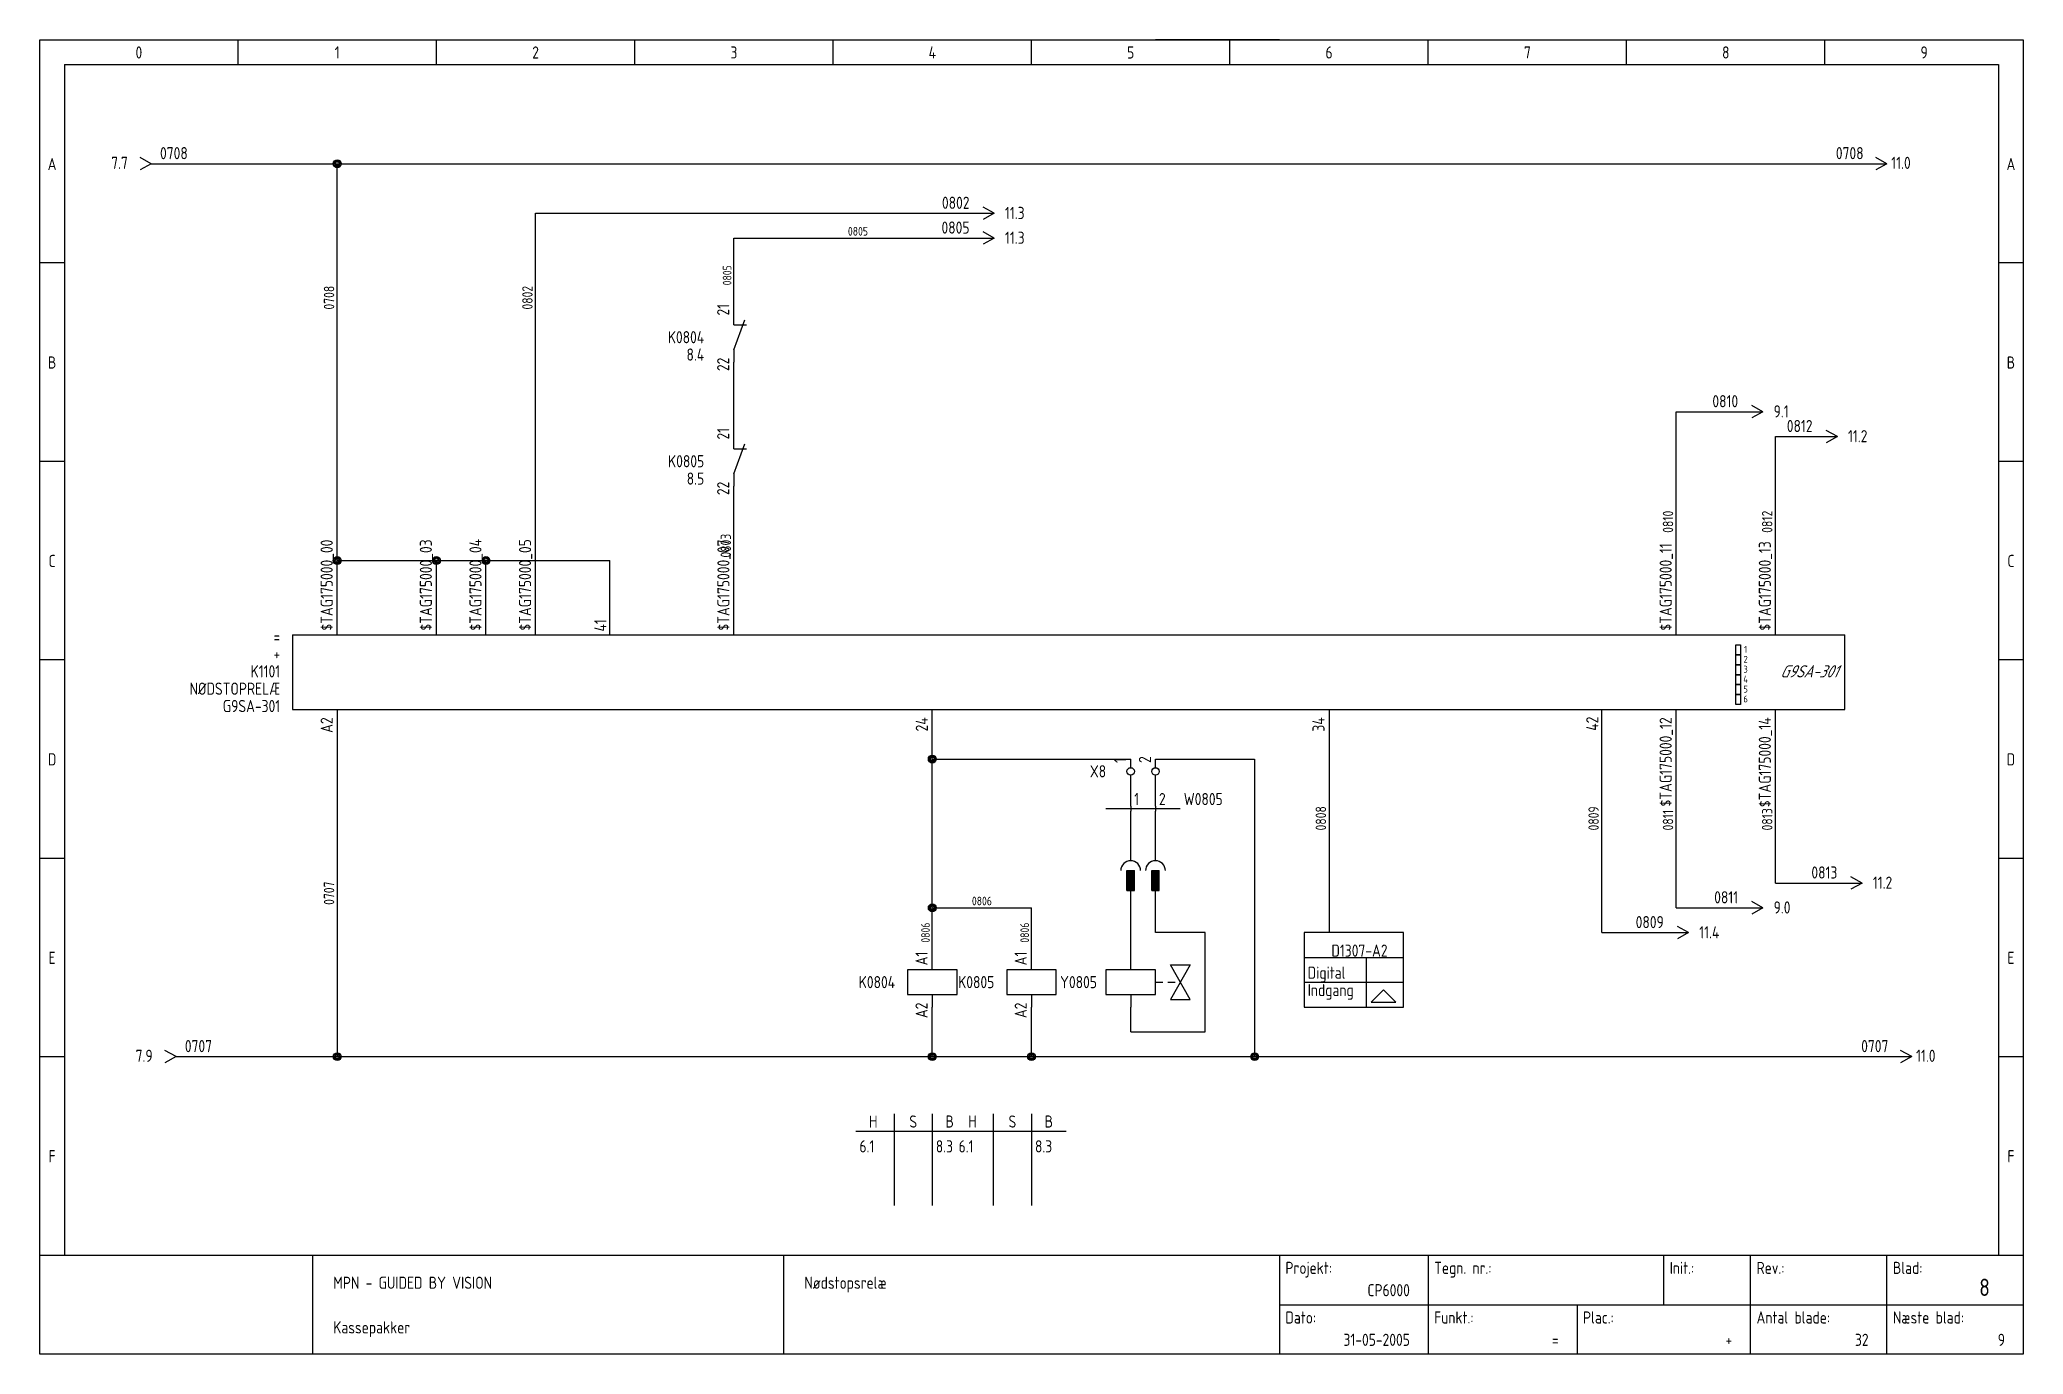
# Model space of a CAD drawing. Extents: x 10 to 410, y 10 to 275.
import ezdxf
from ezdxf.enums import TextEntityAlignment as Align

# ---------------------------------------------------------------- set-up
doc = ezdxf.new("R2010")
doc.units = 0
doc.linetypes.add('CADDY_SOLID', pattern=[0])
doc.layers.get('0').update_dxf_attribs({"linetype": 'CONTINUOUS'})
doc.styles.add('CADDY_VECTORFONT1P', font='isocp___.ttf', dxfattribs={"width": 0.9})

# ---------------------------------------------------------------- blocks, each defined once
blk = doc.blocks.new('BLK1')
at = {"linetype": 'CADDY_SOLID'}
for p, q in [((10, 10), (10, 275)), ((10, 275), (410, 275)), ((50, 270), (50, 275)), ((90, 270), (90, 275)), ((130, 270), (130, 275)), ((170, 270), (170, 275)), ((210, 270), (210, 275)), ((250, 270), (250, 275)), ((290, 270), (290, 275)), ((330, 270), (330, 275)), ((370, 270), (370, 275)), ((410, 275), (410, 10)), ((15, 270), (15, 30)), ((15, 270), (405, 270)), ((405, 270), (405, 30)), ((15, 230), (10, 230)), ((410, 230), (405, 230)), ((15, 190), (10, 190)), ((410, 190), (405, 190)), ((15, 150), (10, 150)), ((410, 150), (405, 150)), ((10, 110), (15, 110)), ((405, 110), (410, 110)), ((10, 70), (15, 70)), ((405, 70), (410, 70)), ((10, 30), (410, 30)), ((10, 30), (15, 30)), ((65, 30), (65, 10)), ((160, 30), (160, 10)), ((260, 30), (260, 10)), ((290, 30), (290, 10)), ((337.5, 20), (337.5, 30)), ((355, 20), (355, 30)), ((382.5, 20), (382.5, 30)), ((405, 30), (410, 30)), ((260, 20), (410, 20)), ((320, 20), (320, 10)), ((355, 10), (355, 20)), ((382.5, 10), (382.5, 20)), ((410, 10), (10, 10))]:
    blk.add_line(p, q, dxfattribs=at)
at = {"style": 'CADDY_VECTORFONT1P', "width": 0.9}
for s, p in [('0', (30, 271.2)), ('1', (70, 271.2)), ('2', (110, 271.2)), ('3', (150, 271.2)), ('4', (190, 271.2)), ('5', (230, 271.2)), ('6', (270, 271.2)), ('7', (310, 271.2)), ('8', (350, 271.2)), ('9', (390, 271.2)), ('A', (12.5, 248.7)), ('A', (407.5, 248.7)), ('B', (12.5, 208.7)), ('B', (407.5, 208.7)), ('C', (12.5, 168.7)), ('C', (407.5, 168.7)), ('D', (12.5, 128.7)), ('D', (407.5, 128.7)), ('E', (12.5, 88.7)), ('E', (407.5, 88.7)), ('F', (12.5, 48.7)), ('F', (407.5, 48.7))]:
    blk.add_text(s, height=2.45, dxfattribs=at).set_placement(p, align=Align.CENTER)
for s, p in [('Projekt:', (261.2, 26.2)), ('Tegn. nr.:', (291.2, 26.2)), ('Init.:', (338.7, 26.2)), ('Rev.:', (356.2, 26.2)), ('Blad:', (383.7, 26.2)), ('MPN - GUIDED BY VISION', (69.2, 23.2)), ('Nødstopsrelæ', (164.2, 23.2)), ('Kassepakker', (69.2, 14.2)), ('Dato:', (261.2, 16.2)), ('Funkt.:', (291.2, 16.2)), ('Plac.:', (321.2, 16.2)), ('Antal blade:', (356.2, 16.2)), ('Næste blad:', (383.7, 16.2))]:
    blk.add_text(s, height=2.45, dxfattribs=at).set_placement(p)
for s, height, p in [('CP6000', 2.45, (286.3, 21.7)), ('8', 3.5, (403.25, 21.75)), ('31-05-2005', 2.45, (286.3, 11.7)), ('=', 2.45, (316.3, 11.7)), ('+', 2.45, (351.3, 11.7)), ('32', 2.45, (378.8, 11.7)), ('9', 2.45, (406.3, 11.7))]:
    blk.add_text(s, height=height, dxfattribs=at).set_placement(p, align=Align.RIGHT)
blk = doc.blocks.new('BLK2')
at = {"linetype": 'CADDY_SOLID'}
for q in [(30.25, 251.25), (30.25, 248.75)]:
    blk.add_line((32.5, 250), q, dxfattribs=at)
at = {"style": 'CADDY_VECTORFONT1P', "width": 0.9, "flags": 1}
for tag, p in [('$TAG140020', (34.27, 257.9)), ('$TAG140050', (34.27, 254.4))]:
    blk.add_attdef(tag, p, '', height=2.45, dxfattribs=at)
at = {"style": 'CADDY_VECTORFONT1P', "width": 0.9}
blk.add_attdef('$TAG160010', (34.27, 250.9), '', height=2.45, dxfattribs=at)
blk.add_attdef('$TAG160500', text='', height=2.45, dxfattribs=at).set_placement((27.78, 248.95), align=Align.RIGHT)
blk = doc.blocks.new('BLK3')
at = {"linetype": 'CADDY_SOLID'}
for q in [(380.25, 251.25), (380.25, 248.75)]:
    blk.add_line((382.5, 250), q, dxfattribs=at)
at = {"style": 'CADDY_VECTORFONT1P', "width": 0.9, "flags": 1}
for tag, p in [('$TAG140020', (377.79, 257.9)), ('$TAG140050', (377.79, 254.4))]:
    blk.add_attdef(tag, text='', height=2.45, dxfattribs=at).set_placement(p, align=Align.RIGHT)
at = {"style": 'CADDY_VECTORFONT1P', "width": 0.9}
blk.add_attdef('$TAG160010', text='', height=2.45, dxfattribs=at).set_placement((377.79, 250.9), align=Align.RIGHT)
blk.add_attdef('$TAG160500', (383.37, 248.95), '', height=2.45, dxfattribs=at)
blk = doc.blocks.new('BLK4')
at = {"linetype": 'CADDY_SOLID'}
for q in [(35.25, 71.25), (35.25, 68.75)]:
    blk.add_line((37.5, 70), q, dxfattribs=at)
at = {"style": 'CADDY_VECTORFONT1P', "width": 0.9, "flags": 1}
for tag, p in [('$TAG140020', (39.27, 77.9)), ('$TAG140050', (39.27, 74.4))]:
    blk.add_attdef(tag, p, '', height=2.45, dxfattribs=at)
at = {"style": 'CADDY_VECTORFONT1P', "width": 0.9}
blk.add_attdef('$TAG160010', (39.27, 70.9), '', height=2.45, dxfattribs=at)
blk.add_attdef('$TAG160500', text='', height=2.45, dxfattribs=at).set_placement((32.78, 68.95), align=Align.RIGHT)
blk = doc.blocks.new('BLK5')
at = {"linetype": 'CADDY_SOLID'}
for q in [(385.25, 71.25), (385.25, 68.75)]:
    blk.add_line((387.5, 70), q, dxfattribs=at)
at = {"style": 'CADDY_VECTORFONT1P', "width": 0.9, "flags": 1}
for tag, p in [('$TAG140020', (382.79, 77.9)), ('$TAG140050', (382.79, 74.4))]:
    blk.add_attdef(tag, text='', height=2.45, dxfattribs=at).set_placement(p, align=Align.RIGHT)
at = {"style": 'CADDY_VECTORFONT1P', "width": 0.9}
blk.add_attdef('$TAG160010', text='', height=2.45, dxfattribs=at).set_placement((382.79, 70.9), align=Align.RIGHT)
blk.add_attdef('$TAG160500', (388.37, 68.95), '', height=2.45, dxfattribs=at)
blk = doc.blocks.new('BLK6')
at = {"linetype": 'CADDY_SOLID'}
for p, q in [((150, 217.5), (150, 220)), ((150, 212.5), (152.18, 218.5)), ((150, 217.5), (152.5, 217.5)), ((150, 212.5), (150, 210))]:
    blk.add_line(p, q, dxfattribs=at)
at = {"style": 'CADDY_VECTORFONT1P', "width": 0.9}
blk.add_attdef('$TAG175000_00', (149.05, 219.4), '', height=2.45, rotation=90, dxfattribs=at)
at = {"style": 'CADDY_VECTORFONT1P', "width": 0.9, "flags": 1}
for tag, p in [('$TAG140020', (144, 220.8)), ('$TAG140050', (144, 217.3))]:
    blk.add_attdef(tag, text='', height=2.45, dxfattribs=at).set_placement(p, align=Align.RIGHT)
at = {"style": 'CADDY_VECTORFONT1P', "width": 0.9}
for tag, p in [('$TAG160010', (144, 213.8)), ('$TAG160500', (144, 210.3))]:
    blk.add_attdef(tag, text='', height=2.45, dxfattribs=at).set_placement(p, align=Align.RIGHT)
blk.add_attdef('$TAG175000_01', text='', height=2.45, rotation=90, dxfattribs=at).set_placement((149.05, 210.9), align=Align.RIGHT)
blk = doc.blocks.new('BLK7')
at = {"linetype": 'CADDY_SOLID'}
for p, q in [((150, 192.5), (150, 195)), ((150, 187.5), (152.18, 193.5)), ((150, 192.5), (152.5, 192.5)), ((150, 187.5), (150, 185))]:
    blk.add_line(p, q, dxfattribs=at)
at = {"style": 'CADDY_VECTORFONT1P', "width": 0.9}
blk.add_attdef('$TAG175000_00', (149.05, 194.4), '', height=2.45, rotation=90, dxfattribs=at)
at = {"style": 'CADDY_VECTORFONT1P', "width": 0.9, "flags": 1}
for tag, p in [('$TAG140020', (144, 195.8)), ('$TAG140050', (144, 192.3))]:
    blk.add_attdef(tag, text='', height=2.45, dxfattribs=at).set_placement(p, align=Align.RIGHT)
at = {"style": 'CADDY_VECTORFONT1P', "width": 0.9}
for tag, p in [('$TAG160010', (144, 188.8)), ('$TAG160500', (144, 185.3))]:
    blk.add_attdef(tag, text='', height=2.45, dxfattribs=at).set_placement(p, align=Align.RIGHT)
blk.add_attdef('$TAG175000_01', text='', height=2.45, rotation=90, dxfattribs=at).set_placement((149.05, 185.9), align=Align.RIGHT)
blk = doc.blocks.new('BLK8')
at = {"linetype": 'CADDY_SOLID'}
for p, q in [((372.5, 195), (370.25, 196.25)), ((370, 195), (372.5, 195)), ((372.5, 195), (370.25, 193.75))]:
    blk.add_line(p, q, dxfattribs=at)
at = {"style": 'CADDY_VECTORFONT1P', "width": 0.9}
blk.add_attdef('$TAG160010', text='', height=2.45, dxfattribs=at).set_placement((367.5, 195.9), align=Align.RIGHT)
blk.add_attdef('$TAG160500', (374.65, 193.85), '', height=2.45, dxfattribs=at)
blk = doc.blocks.new('BLK9')
at = {"linetype": 'CADDY_SOLID'}
for p, q in [((375, 105), (377.5, 105)), ((377.5, 105), (375.25, 106.25)), ((377.5, 105), (375.25, 103.75))]:
    blk.add_line(p, q, dxfattribs=at)
at = {"style": 'CADDY_VECTORFONT1P', "width": 0.9}
blk.add_attdef('$TAG160010', text='', height=2.45, dxfattribs=at).set_placement((372.5, 105.9), align=Align.RIGHT)
blk.add_attdef('$TAG160500', (379.65, 103.85), '', height=2.45, dxfattribs=at)
blk = doc.blocks.new('BLK10')
at = {"linetype": 'CADDY_SOLID'}
for p, q in [((355, 200), (357.5, 200)), ((357.5, 200), (355.25, 201.25)), ((357.5, 200), (355.25, 198.75))]:
    blk.add_line(p, q, dxfattribs=at)
at = {"style": 'CADDY_VECTORFONT1P', "width": 0.9}
blk.add_attdef('$TAG160010', text='', height=2.45, dxfattribs=at).set_placement((352.5, 200.9), align=Align.RIGHT)
blk.add_attdef('$TAG160500', (359.65, 198.85), '', height=2.45, dxfattribs=at)
blk = doc.blocks.new('BLK11')
at = {"linetype": 'CADDY_SOLID'}
for p, q in [((355, 100), (357.5, 100)), ((357.5, 100), (355.25, 101.25)), ((357.5, 100), (355.25, 98.75))]:
    blk.add_line(p, q, dxfattribs=at)
at = {"style": 'CADDY_VECTORFONT1P', "width": 0.9}
blk.add_attdef('$TAG160010', text='', height=2.45, dxfattribs=at).set_placement((352.5, 100.9), align=Align.RIGHT)
blk.add_attdef('$TAG160500', (359.65, 98.85), '', height=2.45, dxfattribs=at)
blk = doc.blocks.new('BLK12')
at = {"linetype": 'CADDY_SOLID'}
for p, q in [((190, 87.5), (190, 90)), ((195, 87.5), (185, 87.5)), ((185, 87.5), (185, 82.5)), ((195, 82.5), (195, 87.5)), ((185, 82.5), (195, 82.5)), ((190, 82.5), (190, 80))]:
    blk.add_line(p, q, dxfattribs=at)
at = {"style": 'CADDY_VECTORFONT1P', "width": 0.9}
blk.add_attdef('$TAG175000_00', (189.05, 88.4), '', height=2.45, rotation=90, dxfattribs=at)
for tag, p in [('$TAG160010', (182.5, 83.8)), ('$TAG160030', (182.5, 80.3))]:
    blk.add_attdef(tag, text='', height=2.45, dxfattribs=at).set_placement(p, align=Align.RIGHT)
blk.add_attdef('$TAG175000_01', text='', height=2.45, rotation=90, dxfattribs=at).set_placement((189.05, 80.9), align=Align.RIGHT)
at = {"style": 'CADDY_VECTORFONT1P', "width": 0.9, "flags": 1}
blk.add_attdef('$TAG160040', text='', height=2.45, dxfattribs=at).set_placement((182.5, 76.8), align=Align.RIGHT)
blk = doc.blocks.new('BLK13')
at = {"linetype": 'CADDY_SOLID'}
for p, q in [((210, 87.5), (210, 90)), ((215, 87.5), (205, 87.5)), ((205, 87.5), (205, 82.5)), ((215, 82.5), (215, 87.5)), ((205, 82.5), (215, 82.5)), ((210, 82.5), (210, 80))]:
    blk.add_line(p, q, dxfattribs=at)
at = {"style": 'CADDY_VECTORFONT1P', "width": 0.9}
blk.add_attdef('$TAG175000_00', (209.05, 88.4), '', height=2.45, rotation=90, dxfattribs=at)
for tag, p in [('$TAG160010', (202.5, 83.8)), ('$TAG160030', (202.5, 80.3))]:
    blk.add_attdef(tag, text='', height=2.45, dxfattribs=at).set_placement(p, align=Align.RIGHT)
blk.add_attdef('$TAG175000_01', text='', height=2.45, rotation=90, dxfattribs=at).set_placement((209.05, 80.9), align=Align.RIGHT)
at = {"style": 'CADDY_VECTORFONT1P', "width": 0.9, "flags": 1}
blk.add_attdef('$TAG160040', text='', height=2.45, dxfattribs=at).set_placement((202.5, 76.8), align=Align.RIGHT)
blk = doc.blocks.new('BLK14')
at = {"linetype": 'CADDY_SOLID'}
for p, q in [((342.5, 95), (340.25, 96.25)), ((340, 95), (342.5, 95)), ((342.5, 95), (340.25, 93.75))]:
    blk.add_line(p, q, dxfattribs=at)
at = {"style": 'CADDY_VECTORFONT1P', "width": 0.9}
blk.add_attdef('$TAG160010', text='', height=2.45, dxfattribs=at).set_placement((337.5, 95.9), align=Align.RIGHT)
blk.add_attdef('$TAG160500', (344.65, 93.85), '', height=2.45, dxfattribs=at)
blk = doc.blocks.new('BLK15')
at = {"linetype": 'CADDY_SOLID'}
for p, q in [((200, 240), (202.5, 240)), ((202.5, 240), (200.25, 241.25)), ((202.5, 240), (200.25, 238.75))]:
    blk.add_line(p, q, dxfattribs=at)
at = {"style": 'CADDY_VECTORFONT1P', "width": 0.9}
blk.add_attdef('$TAG160010', text='', height=2.45, dxfattribs=at).set_placement((197.5, 240.9), align=Align.RIGHT)
blk.add_attdef('$TAG160500', (204.65, 238.85), '', height=2.45, dxfattribs=at)
blk = doc.blocks.new('BLK16')
at = {"linetype": 'CADDY_SOLID'}
for p, q in [((202.5, 235), (200.25, 236.25)), ((200, 235), (202.5, 235)), ((202.5, 235), (200.25, 233.75))]:
    blk.add_line(p, q, dxfattribs=at)
at = {"style": 'CADDY_VECTORFONT1P', "width": 0.9}
blk.add_attdef('$TAG160010', text='', height=2.45, dxfattribs=at).set_placement((197.5, 235.9), align=Align.RIGHT)
blk.add_attdef('$TAG160500', (204.65, 233.85), '', height=2.45, dxfattribs=at)
blk = doc.blocks.new('BLK17')
at = {"linetype": 'CADDY_SOLID'}
for p, q in [((235, 128.25), (235, 130)), ((235, 125), (235, 126.75))]:
    blk.add_line(p, q, dxfattribs=at)
blk.add_circle((235, 127.5), 0.75, dxfattribs=at)
at = {"style": 'CADDY_VECTORFONT1P', "width": 0.9}
blk.add_attdef('$TAG160400', (234.1, 129.2), '', height=2.45, rotation=90, dxfattribs=at)
at = {"style": 'CADDY_VECTORFONT1P', "width": 0.9, "flags": 1}
blk.add_attdef('$TAG160410', (237.6, 129.2), '', height=2.45, rotation=90, dxfattribs=at)
for tag, p in [('$TAG140050', (230.05, 129.8)), ('$TAG140020', (230.05, 133.3)), ('$TAG160010', (230.05, 126.3)), ('$TAG160030', (230.05, 122.8)), ('$TAG160040', (230.05, 117.8))]:
    blk.add_attdef(tag, text='', height=2.45, dxfattribs=at).set_placement(p, align=Align.RIGHT)
blk = doc.blocks.new('BLK19')
at = {"linetype": 'CADDY_SOLID'}
for p, q in [((285, 95), (265, 95)), ((265, 95), (265, 80)), ((285, 80), (285, 95)), ((265, 80), (285, 80))]:
    blk.add_line(p, q, dxfattribs=at)
blk = doc.blocks.new('BLK20')
at = {"linetype": 'CADDY_SOLID'}
blk.add_line((270, 100), (270, 95), dxfattribs=at)
blk = doc.blocks.new('BLK18')
at = {"linetype": 'CADDY_SOLID'}
for p, q in [((265, 90), (285, 90)), ((277.5, 90), (277.5, 80)), ((265, 85), (285, 85)), ((281, 83.5), (278.5, 81)), ((278.5, 81), (283.5, 81)), ((283.5, 81), (281, 83.5))]:
    blk.add_line(p, q, dxfattribs=at)
for name in ['BLK20', 'BLK19']:
    blk.add_blockref(name, (0, 0, 1))
at = {"style": 'CADDY_VECTORFONT1P', "width": 0.9}
for s, p in [('Digital', (265.7, 85.7)), ('Indgang', (265.7, 82.2))]:
    blk.add_text(s, height=2.45, dxfattribs=at).set_placement(p)
blk.add_attdef('$TAG175000_00', (269.05, 98.4), '', height=2.45, rotation=90, dxfattribs=at)
for tag, p in [('$TAG160030', (266.8, 94.7)), ('$TAG160040', (266.8, 91.2)), ('$TAG175100', (281.8, 90.15)), ('$TAG175110', (264.3, 84.15)), ('$TAG160500', (264.3, 77.65)), ('$TAG175120', (264.3, 81.15))]:
    blk.add_attdef(tag, text='', height=2.45, dxfattribs=at).set_placement(p, align=Align.RIGHT)
at = {"style": 'CADDY_VECTORFONT1P', "width": 0.9, "flags": 1}
blk.add_attdef('$TAG160010', text='', height=2.45, dxfattribs=at).set_placement((260.96, 89.53), align=Align.RIGHT)
blk = doc.blocks.new('BLK21')
at = {"linetype": 'CADDY_SOLID'}
for p, q in [((230, 87.5), (230, 90)), ((238, 88.5), (242, 88.5)), ((242, 88.5), (238, 81.5)), ((242, 81.5), (238, 88.5)), ((235, 87.5), (225, 87.5)), ((225, 87.5), (225, 82.5)), ((235, 82.5), (235, 87.5)), ((235, 85), (236.5, 85)), ((237.5, 85), (239, 85)), ((225, 82.5), (235, 82.5)), ((230, 82.5), (230, 80)), ((238, 81.5), (242, 81.5))]:
    blk.add_line(p, q, dxfattribs=at)
at = {"style": 'CADDY_VECTORFONT1P', "width": 0.9}
blk.add_attdef('$TAG175000_00', (229.1, 88.4), '', height=2.45, rotation=90, dxfattribs=at)
for tag, p in [('$TAG160010', (223.2, 83.8)), ('$TAG160030', (223.2, 80.3)), ('$TAG160040', (223.2, 76.8))]:
    blk.add_attdef(tag, text='', height=2.45, dxfattribs=at).set_placement(p, align=Align.RIGHT)
blk.add_attdef('$TAG175000_01', text='', height=2.45, rotation=90, dxfattribs=at).set_placement((229.1, 80.9), align=Align.RIGHT)
blk = doc.blocks.new('BLK22')
at = {"linetype": 'CADDY_SOLID'}
for p, q in [((235, 109.5), (235, 115)), ((234.25, 107.5), (235.75, 107.5)), ((234.25, 103.5), (234.25, 107.5)), ((234.5, 103.5), (234.5, 107.5)), ((234.75, 103.5), (234.75, 107.5)), ((235, 97.5), (235, 107.5)), ((235.25, 103.5), (235.25, 107.5)), ((235.5, 103.5), (235.5, 107.5)), ((235.75, 103.5), (235.75, 107.5)), ((234.25, 103.5), (235.75, 103.5))]:
    blk.add_line(p, q, dxfattribs=at)
blk.add_lwpolyline([(237, 107.5), (236.96, 107.89), (236.85, 108.27), (236.66, 108.61), (236.41, 108.91), (236.11, 109.16), (235.77, 109.35), (235.39, 109.46), (235, 109.5), (234.61, 109.46), (234.23, 109.35), (233.89, 109.16), (233.59, 108.91), (233.34, 108.61), (233.15, 108.27), (233.04, 107.89), (233, 107.5)], dxfattribs=at)
at = {"style": 'CADDY_VECTORFONT1P', "width": 0.9}
blk.add_attdef('$TAG175000_00', (234.05, 110.4), '', height=2.45, rotation=90, dxfattribs=at)
at = {"style": 'CADDY_VECTORFONT1P', "width": 0.9, "flags": 1}
for tag, p in [('$TAG160010', (230.5, 106.3)), ('$TAG160040', (230.1, 99.3))]:
    blk.add_attdef(tag, text='', height=2.45, dxfattribs=at).set_placement(p, align=Align.RIGHT)
at = {"style": 'CADDY_VECTORFONT1P', "width": 0.9}
blk.add_attdef('$TAG160030', text='', height=2.45, dxfattribs=at).set_placement((230.1, 102.8), align=Align.RIGHT)
blk.add_attdef('$TAG175000_01', text='', height=2.45, rotation=90, dxfattribs=at).set_placement((234.05, 101.9), align=Align.RIGHT)
blk = doc.blocks.new('BLK24')
at = {"linetype": 'CADDY_SOLID'}
for p, q in [((352, 153), (353, 153)), ((352, 151), (352, 153)), ((353, 153), (353, 151)), ((353, 151), (352, 151))]:
    blk.add_line(p, q, dxfattribs=at)
blk = doc.blocks.new('BLK25')
at = {"linetype": 'CADDY_SOLID'}
for p, q in [((352, 151), (353, 151)), ((352, 149), (352, 151)), ((353, 149), (352, 149)), ((353, 151), (353, 149))]:
    blk.add_line(p, q, dxfattribs=at)
blk = doc.blocks.new('BLK26')
at = {"linetype": 'CADDY_SOLID'}
for p, q in [((352, 149), (353, 149)), ((352, 147), (352, 149)), ((353, 149), (353, 147)), ((353, 147), (352, 147))]:
    blk.add_line(p, q, dxfattribs=at)
blk = doc.blocks.new('BLK27')
at = {"linetype": 'CADDY_SOLID'}
for p, q in [((352, 147), (353, 147)), ((352, 145), (352, 147)), ((353, 145), (352, 145)), ((353, 147), (353, 145))]:
    blk.add_line(p, q, dxfattribs=at)
blk = doc.blocks.new('BLK28')
at = {"linetype": 'CADDY_SOLID'}
for p, q in [((352, 145), (353, 145)), ((352, 143), (352, 145)), ((353, 145), (353, 143)), ((353, 143), (352, 143))]:
    blk.add_line(p, q, dxfattribs=at)
blk = doc.blocks.new('BLK29')
at = {"linetype": 'CADDY_SOLID'}
for p, q in [((352, 143), (353, 143)), ((352, 141), (352, 143)), ((353, 141), (352, 141)), ((353, 143), (353, 141))]:
    blk.add_line(p, q, dxfattribs=at)
blk = doc.blocks.new('BLK23')
at = {"linetype": 'CADDY_SOLID'}
for p, q in [((61, 155), (374, 155)), ((61, 155), (61, 140)), ((374, 140), (374, 155)), ((61, 140), (374, 140))]:
    blk.add_line(p, q, dxfattribs=at)
for name in ['BLK24', 'BLK25', 'BLK26', 'BLK27', 'BLK28', 'BLK29']:
    blk.add_blockref(name, (0, 0, 1))
at = {"style": 'CADDY_VECTORFONT1P', "width": 0.9}
for s, p in [('41', (124.3, 155.7)), ('42', (324.3, 135.7))]:
    blk.add_text(s, height=2.45, rotation=90, dxfattribs=at).set_placement(p)
for s, p in [('=', (58.5, 153.45)), ('K1101', (58.5, 146.45)), ('+', (58.5, 149.95)), ('NØDSTOPRELÆ', (58.5, 142.95)), ('G9SA-301', (58.5, 139.45))]:
    blk.add_text(s, height=2.45, dxfattribs=at).set_placement(p, align=Align.RIGHT)
for s, p in [('1', (354, 151.4)), ('3', (354, 147.4)), ('2', (354, 149.4)), ('4', (354, 145.4)), ('5', (354, 143.4)), ('6', (354, 141.4))]:
    blk.add_text(s, height=1.4, dxfattribs=at).set_placement(p, align=Align.CENTER)
at = {"style": 'CADDY_VECTORFONT1P', "oblique": 25, "width": 0.9}
blk.add_text('G9SA-301', height=2.45, dxfattribs=at).set_placement((372.54, 146.45), align=Align.RIGHT)
at = {"style": 'CADDY_VECTORFONT1P', "width": 0.9}
for tag, p in [('$TAG175000_01', (69.1, 138.4)), ('$TAG175000_08', (189.1, 138.4)), ('$TAG175000_10', (269.1, 138.4))]:
    blk.add_attdef(tag, text='', height=2.45, rotation=90, dxfattribs=at).set_placement(p, align=Align.RIGHT)
blk = doc.blocks.new('BLK30')
at = {"linetype": 'CADDY_SOLID'}
for p, q in [((230, 128.25), (230, 130)), ((230, 125), (230, 126.75))]:
    blk.add_line(p, q, dxfattribs=at)
blk.add_circle((230, 127.5), 0.75, dxfattribs=at)
at = {"style": 'CADDY_VECTORFONT1P', "width": 0.9}
blk.add_attdef('$TAG160400', (229.1, 129.2), '', height=2.45, rotation=90, dxfattribs=at)
at = {"style": 'CADDY_VECTORFONT1P', "width": 0.9, "flags": 1}
blk.add_attdef('$TAG160410', (232.6, 129.2), '', height=2.45, rotation=90, dxfattribs=at)
for tag, p in [('$TAG140050', (225.05, 129.8)), ('$TAG140020', (225.05, 133.3)), ('$TAG160030', (225.05, 122.8)), ('$TAG160040', (225.05, 117.8))]:
    blk.add_attdef(tag, text='', height=2.45, dxfattribs=at).set_placement(p, align=Align.RIGHT)
at = {"style": 'CADDY_VECTORFONT1P', "width": 0.9}
blk.add_attdef('$TAG160010', text='', height=2.45, dxfattribs=at).set_placement((225.05, 126.3), align=Align.RIGHT)
blk = doc.blocks.new('BLK31')
at = {"linetype": 'CADDY_SOLID'}
for p, q in [((230, 109.5), (230, 115)), ((229.25, 107.5), (230.75, 107.5)), ((229.25, 103.5), (229.25, 107.5)), ((229.5, 103.5), (229.5, 107.5)), ((229.75, 103.5), (229.75, 107.5)), ((230, 97.5), (230, 107.5)), ((230.25, 103.5), (230.25, 107.5)), ((230.5, 103.5), (230.5, 107.5)), ((230.75, 103.5), (230.75, 107.5)), ((229.25, 103.5), (230.75, 103.5))]:
    blk.add_line(p, q, dxfattribs=at)
blk.add_lwpolyline([(232, 107.5), (231.96, 107.89), (231.85, 108.27), (231.66, 108.61), (231.41, 108.91), (231.11, 109.16), (230.77, 109.35), (230.39, 109.46), (230, 109.5), (229.61, 109.46), (229.23, 109.35), (228.89, 109.16), (228.59, 108.91), (228.34, 108.61), (228.15, 108.27), (228.04, 107.89), (228, 107.5)], dxfattribs=at)
at = {"style": 'CADDY_VECTORFONT1P', "width": 0.9}
blk.add_attdef('$TAG175000_00', (229.05, 110.4), '', height=2.45, rotation=90, dxfattribs=at)
at = {"style": 'CADDY_VECTORFONT1P', "width": 0.9, "flags": 1}
for tag, p in [('$TAG160010', (225.5, 106.3)), ('$TAG160040', (225.1, 99.3))]:
    blk.add_attdef(tag, text='', height=2.45, dxfattribs=at).set_placement(p, align=Align.RIGHT)
at = {"style": 'CADDY_VECTORFONT1P', "width": 0.9}
blk.add_attdef('$TAG160030', text='', height=2.45, dxfattribs=at).set_placement((225.1, 102.8), align=Align.RIGHT)
blk.add_attdef('$TAG175000_01', text='', height=2.45, rotation=90, dxfattribs=at).set_placement((229.05, 101.9), align=Align.RIGHT)
blk = doc.blocks.new('BLK32')
at = {"linetype": 'CADDY_SOLID'}
blk.add_line((230, 120.5), (230, 119.5), dxfattribs=at)
at = {"style": 'CADDY_VECTORFONT1P', "width": 0.9}
for tag, p in [('$TAG160210', (230.7, 120.7)), ('$TAG160010', (240.7, 120.7))]:
    blk.add_attdef(tag, p, '', height=2.45, dxfattribs=at)
at = {"style": 'CADDY_VECTORFONT1P', "width": 0.9, "flags": 1}
for tag, p in [('$TAG160220', (230.7, 115.7)), ('$TAG160030', (240.7, 115.7)), ('$TAG160230', (230.7, 110.7)), ('$TAG160200', (240.7, 110.7)), ('$TAG160040', (240.7, 105.7)), ('$TAG160101', (240.7, 100.7))]:
    blk.add_attdef(tag, p, '', height=2.45, dxfattribs=at)
blk = doc.blocks.new('BLK33')
at = {"linetype": 'CADDY_SOLID'}
blk.add_line((235, 120.5), (235, 119.5), dxfattribs=at)
at = {"style": 'CADDY_VECTORFONT1P', "width": 0.9}
for tag, p in [('$TAG160210', (235.7, 120.7)), ('$TAG160010', (240.7, 120.7)), ('$TAG160030', (240.7, 115.7)), ('$TAG160200', (240.7, 110.7))]:
    blk.add_attdef(tag, p, '', height=2.45, dxfattribs=at)
at = {"style": 'CADDY_VECTORFONT1P', "width": 0.9, "flags": 1}
for tag, p in [('$TAG160220', (235.7, 115.7)), ('$TAG160230', (235.7, 110.7)), ('$TAG160040', (240.7, 105.7)), ('$TAG160101', (240.7, 100.7))]:
    blk.add_attdef(tag, p, '', height=2.45, dxfattribs=at)
blk = doc.blocks.new('BLK34')
at = {"linetype": 'CADDY_SOLID'}
for p, q in [((182.3, 58.5), (182.3, 40)), ((190, 58.5), (190, 40)), ((174.6, 55), (197, 55))]:
    blk.add_line(p, q, dxfattribs=at)
at = {"style": 'CADDY_VECTORFONT1P', "width": 0.9}
for s, p in [('H', (178.1, 55.7)), ('S', (186.15, 55.7)), ('B', (193.5, 55.7))]:
    blk.add_text(s, height=2.45, dxfattribs=at).set_placement(p, align=Align.CENTER)
for s, p in [('6.1', (175.3, 50.7)), ('8.3', (190.7, 50.7))]:
    blk.add_text(s, height=2.45, dxfattribs=at).set_placement(p)
blk = doc.blocks.new('BLK35')
at = {"linetype": 'CADDY_SOLID'}
for p, q in [((202.3, 58.5), (202.3, 40)), ((210, 58.5), (210, 40)), ((194.6, 55), (217, 55))]:
    blk.add_line(p, q, dxfattribs=at)
at = {"style": 'CADDY_VECTORFONT1P', "width": 0.9}
for s, p in [('H', (198.1, 55.7)), ('S', (206.15, 55.7)), ('B', (213.5, 55.7))]:
    blk.add_text(s, height=2.45, dxfattribs=at).set_placement(p, align=Align.CENTER)
for s, p in [('6.1', (195.3, 50.7)), ('8.3', (210.7, 50.7))]:
    blk.add_text(s, height=2.45, dxfattribs=at).set_placement(p)

msp = doc.modelspace()

# ---------------------------------------------------------------- linework, layer by layer
at = {"linetype": 'CADDY_SOLID'}
for p, q in [((260, 275), (235, 275)), ((32.5, 250), (70, 250)), ((70, 250), (382.5, 250)), ((70, 170), (70, 250)), ((110, 155), (110, 240)), ((110, 240), (200, 240)), ((150, 220), (150, 235)), ((150, 235), (200, 235)), ((150, 195), (150, 210)), ((340, 200), (355, 200)), ((340, 155), (340, 200)), ((360, 195), (370, 195)), ((360, 155), (360, 195)), ((150, 155), (150, 185)), ((70, 155), (70, 170)), ((70, 170), (90, 170)), ((90, 155), (90, 170)), ((90, 170), (100, 170)), ((100, 155), (100, 170)), ((100, 170), (105, 170)), ((105, 170), (115, 170)), ((105, 170), (115, 170)), ((115, 170), (125, 170)), ((125, 155), (125, 170)), ((70, 140), (70, 70)), ((190, 130), (190, 140)), ((270, 140), (270, 100)), ((325, 95), (325, 140)), ((340, 100), (340, 140)), ((360, 105), (360, 140)), ((190, 125), (190, 130)), ((190, 125), (190, 130)), ((190, 130), (230, 130)), ((235, 130), (255, 130)), ((255, 130), (255, 70)), ((190, 100), (190, 125)), ((230, 120.5), (230, 125)), ((235, 120.5), (235, 125)), ((225, 120), (240, 120)), ((230, 115), (230, 119.5)), ((235, 115), (235, 119.5)), ((360, 105), (375, 105)), ((190, 100), (210, 100)), ((190, 90), (190, 100)), ((210, 90), (210, 100)), ((230, 90), (230, 100)), ((235, 95), (235, 100)), ((340, 100), (355, 100)), ((245, 95), (235, 95)), ((245, 75), (245, 95)), ((325, 95), (340, 95)), ((190, 70), (190, 80)), ((210, 70), (210, 80)), ((230, 75), (230, 80)), ((230, 75), (245, 75)), ((37.5, 70), (70, 70)), ((70, 70), (190, 70)), ((190, 70), (210, 70)), ((210, 70), (255, 70)), ((255, 70), (387.5, 70))]:
    msp.add_line(p, q, dxfattribs=at)
for centre, radius in [((70, 250), 0.8), ((70, 250), 0.6), ((70, 250), 0.4), ((70, 170), 0.8), ((70, 170), 0.6), ((70, 170), 0.4), ((90, 170), 0.8), ((90, 170), 0.6), ((90, 170), 0.4), ((100, 170), 0.8), ((100, 170), 0.6), ((100, 170), 0.4), ((190, 130), 0.8), ((190, 130), 0.6), ((190, 130), 0.4), ((190, 100), 0.8), ((190, 100), 0.6), ((190, 100), 0.4), ((70, 70), 0.8), ((70, 70), 0.6), ((70, 70), 0.4), ((190, 70), 0.8), ((190, 70), 0.6), ((190, 70), 0.4), ((210, 70), 0.8), ((210, 70), 0.6), ((210, 70), 0.4), ((255, 70), 0.8), ((255, 70), 0.6), ((255, 70), 0.4)]:
    msp.add_circle(centre, radius)

# ---------------------------------------------------------------- block references
for name in ['BLK1', 'BLK31', 'BLK22', 'BLK34', 'BLK35']:
    msp.add_blockref(name, (0, 0, 1))
ref = msp.add_blockref('BLK2', (0, 0, 1))
ref.add_attrib('$TAG160010', '0708', (34.27, 250.9), dxfattribs={"height": 2.45, "style": 'CADDY_VECTORFONT1P', "width": 0.9})
ref.add_attrib('$TAG160500', '7.7', dxfattribs={"height": 2.45, "style": 'CADDY_VECTORFONT1P', "width": 0.9}).set_placement((27.78, 248.95), align=Align.RIGHT)
ref = msp.add_blockref('BLK3', (0, 0, 1))
ref.add_attrib('$TAG160010', '0708', dxfattribs={"height": 2.45, "style": 'CADDY_VECTORFONT1P', "width": 0.9}).set_placement((377.79, 250.9), align=Align.RIGHT)
ref.add_attrib('$TAG160500', '11.0', (383.37, 248.95), dxfattribs={"height": 2.45, "style": 'CADDY_VECTORFONT1P', "width": 0.9})
ref = msp.add_blockref('BLK15', (0, 0, 1))
ref.add_attrib('$TAG160010', '0802', dxfattribs={"height": 2.45, "style": 'CADDY_VECTORFONT1P', "width": 0.9}).set_placement((197.5, 240.9), align=Align.RIGHT)
ref.add_attrib('$TAG160500', '11.3', (204.65, 238.85), dxfattribs={"height": 2.45, "style": 'CADDY_VECTORFONT1P', "width": 0.9})
ref = msp.add_blockref('BLK16', (0, 0, 1))
ref.add_attrib('$TAG160010', '0805', dxfattribs={"height": 2.45, "style": 'CADDY_VECTORFONT1P', "width": 0.9}).set_placement((197.5, 235.9), align=Align.RIGHT)
ref.add_attrib('$TAG160500', '11.3', (204.65, 233.85), dxfattribs={"height": 2.45, "style": 'CADDY_VECTORFONT1P', "width": 0.9})
ref = msp.add_blockref('BLK6', (0, 0, 1))
ref.add_attrib('$TAG160010', 'K0804', dxfattribs={"height": 2.45, "style": 'CADDY_VECTORFONT1P', "width": 0.9}).set_placement((144, 213.8), align=Align.RIGHT)
ref.add_attrib('$TAG160500', '8.4', dxfattribs={"height": 2.45, "style": 'CADDY_VECTORFONT1P', "width": 0.9}).set_placement((144, 210.3), align=Align.RIGHT)
ref.add_attrib('$TAG175000_00', '21', (149.05, 219.4), dxfattribs={"height": 2.45, "rotation": 90, "style": 'CADDY_VECTORFONT1P', "width": 0.9})
ref.add_attrib('$TAG175000_01', '22', dxfattribs={"height": 2.45, "rotation": 90, "style": 'CADDY_VECTORFONT1P', "width": 0.9}).set_placement((149.05, 210.9), align=Align.RIGHT)
ref = msp.add_blockref('BLK10', (0, 0, 1))
ref.add_attrib('$TAG160010', '0810', dxfattribs={"height": 2.45, "style": 'CADDY_VECTORFONT1P', "width": 0.9}).set_placement((352.5, 200.9), align=Align.RIGHT)
ref.add_attrib('$TAG160500', '9.1', (359.65, 198.85), dxfattribs={"height": 2.45, "style": 'CADDY_VECTORFONT1P', "width": 0.9})
ref = msp.add_blockref('BLK7', (0, 0, 1))
ref.add_attrib('$TAG160010', 'K0805', dxfattribs={"height": 2.45, "style": 'CADDY_VECTORFONT1P', "width": 0.9}).set_placement((144, 188.8), align=Align.RIGHT)
ref.add_attrib('$TAG160500', '8.5', dxfattribs={"height": 2.45, "style": 'CADDY_VECTORFONT1P', "width": 0.9}).set_placement((144, 185.3), align=Align.RIGHT)
ref.add_attrib('$TAG175000_00', '21', (149.05, 194.4), dxfattribs={"height": 2.45, "rotation": 90, "style": 'CADDY_VECTORFONT1P', "width": 0.9})
ref.add_attrib('$TAG175000_01', '22', dxfattribs={"height": 2.45, "rotation": 90, "style": 'CADDY_VECTORFONT1P', "width": 0.9}).set_placement((149.05, 185.9), align=Align.RIGHT)
ref = msp.add_blockref('BLK8', (0, 0, 1))
ref.add_attrib('$TAG160010', '0812', dxfattribs={"height": 2.45, "style": 'CADDY_VECTORFONT1P', "width": 0.9}).set_placement((367.5, 195.9), align=Align.RIGHT)
ref.add_attrib('$TAG160500', '11.2', (374.65, 193.85), dxfattribs={"height": 2.45, "style": 'CADDY_VECTORFONT1P', "width": 0.9})
ref = msp.add_blockref('BLK23', (0, 0, 1))
ref.add_attrib('$TAG175000_01', 'A2', dxfattribs={"height": 2.45, "rotation": 90, "style": 'CADDY_VECTORFONT1P', "width": 0.9}).set_placement((69.1, 138.4), align=Align.RIGHT)
ref.add_attrib('$TAG175000_08', '24', dxfattribs={"height": 2.45, "rotation": 90, "style": 'CADDY_VECTORFONT1P', "width": 0.9}).set_placement((189.1, 138.4), align=Align.RIGHT)
ref.add_attrib('$TAG175000_10', '34', dxfattribs={"height": 2.45, "rotation": 90, "style": 'CADDY_VECTORFONT1P', "width": 0.9}).set_placement((269.1, 138.4), align=Align.RIGHT)
ref = msp.add_blockref('BLK30', (0, 0, 1))
ref.add_attrib('$TAG160010', 'X8', dxfattribs={"height": 2.45, "style": 'CADDY_VECTORFONT1P', "width": 0.9}).set_placement((225.05, 126.3), align=Align.RIGHT)
ref.add_attrib('$TAG160400', '1', (229.1, 129.2), dxfattribs={"height": 2.45, "rotation": 90, "style": 'CADDY_VECTORFONT1P', "width": 0.9})
ref = msp.add_blockref('BLK17', (0, 0, 1))
ref.add_attrib('$TAG160400', '2', (234.1, 129.2), dxfattribs={"height": 2.45, "rotation": 90, "style": 'CADDY_VECTORFONT1P', "width": 0.9})
ref = msp.add_blockref('BLK32', (0, 0, 1))
ref.add_attrib('$TAG160010', 'W0805', (240.7, 120.7), dxfattribs={"height": 2.45, "style": 'CADDY_VECTORFONT1P', "width": 0.9})
ref.add_attrib('$TAG160210', '1', (230.7, 120.7), dxfattribs={"height": 2.45, "style": 'CADDY_VECTORFONT1P', "width": 0.9})
ref = msp.add_blockref('BLK33', (0, 0, 1))
ref.add_attrib('$TAG160010', 'W0805', (240.7, 120.7), dxfattribs={"height": 2.45, "style": 'CADDY_VECTORFONT1P', "width": 0.9})
ref.add_attrib('$TAG160210', '2', (235.7, 120.7), dxfattribs={"height": 2.45, "style": 'CADDY_VECTORFONT1P', "width": 0.9})
ref = msp.add_blockref('BLK9', (0, 0, 1))
ref.add_attrib('$TAG160010', '0813', dxfattribs={"height": 2.45, "style": 'CADDY_VECTORFONT1P', "width": 0.9}).set_placement((372.5, 105.9), align=Align.RIGHT)
ref.add_attrib('$TAG160500', '11.2', (379.65, 103.85), dxfattribs={"height": 2.45, "style": 'CADDY_VECTORFONT1P', "width": 0.9})
ref = msp.add_blockref('BLK18', (0, 0, 1))
ref.add_attrib('$TAG175100', 'D1307-A2', dxfattribs={"height": 2.45, "style": 'CADDY_VECTORFONT1P', "width": 0.9}).set_placement((281.8, 90.15), align=Align.RIGHT)
ref = msp.add_blockref('BLK11', (0, 0, 1))
ref.add_attrib('$TAG160010', '0811', dxfattribs={"height": 2.45, "style": 'CADDY_VECTORFONT1P', "width": 0.9}).set_placement((352.5, 100.9), align=Align.RIGHT)
ref.add_attrib('$TAG160500', '9.0', (359.65, 98.85), dxfattribs={"height": 2.45, "style": 'CADDY_VECTORFONT1P', "width": 0.9})
ref = msp.add_blockref('BLK14', (0, 0, 1))
ref.add_attrib('$TAG160010', '0809', dxfattribs={"height": 2.45, "style": 'CADDY_VECTORFONT1P', "width": 0.9}).set_placement((337.5, 95.9), align=Align.RIGHT)
ref.add_attrib('$TAG160500', '11.4', (344.65, 93.85), dxfattribs={"height": 2.45, "style": 'CADDY_VECTORFONT1P', "width": 0.9})
ref = msp.add_blockref('BLK12', (0, 0, 1))
ref.add_attrib('$TAG160010', 'K0804', dxfattribs={"height": 2.45, "style": 'CADDY_VECTORFONT1P', "width": 0.9}).set_placement((182.5, 83.8), align=Align.RIGHT)
ref.add_attrib('$TAG175000_00', 'A1', (189.05, 88.4), dxfattribs={"height": 2.45, "rotation": 90, "style": 'CADDY_VECTORFONT1P', "width": 0.9})
ref.add_attrib('$TAG175000_01', 'A2', dxfattribs={"height": 2.45, "rotation": 90, "style": 'CADDY_VECTORFONT1P', "width": 0.9}).set_placement((189.05, 80.9), align=Align.RIGHT)
ref = msp.add_blockref('BLK13', (0, 0, 1))
ref.add_attrib('$TAG160010', 'K0805', dxfattribs={"height": 2.45, "style": 'CADDY_VECTORFONT1P', "width": 0.9}).set_placement((202.5, 83.8), align=Align.RIGHT)
ref.add_attrib('$TAG175000_00', 'A1', (209.05, 88.4), dxfattribs={"height": 2.45, "rotation": 90, "style": 'CADDY_VECTORFONT1P', "width": 0.9})
ref.add_attrib('$TAG175000_01', 'A2', dxfattribs={"height": 2.45, "rotation": 90, "style": 'CADDY_VECTORFONT1P', "width": 0.9}).set_placement((209.05, 80.9), align=Align.RIGHT)
ref = msp.add_blockref('BLK21', (0, 0, 1))
ref.add_attrib('$TAG160010', 'Y0805', dxfattribs={"height": 2.45, "style": 'CADDY_VECTORFONT1P', "width": 0.9}).set_placement((223.2, 83.8), align=Align.RIGHT)
ref = msp.add_blockref('BLK4', (0, 0, 1))
ref.add_attrib('$TAG160010', '0707', (39.27, 70.9), dxfattribs={"height": 2.45, "style": 'CADDY_VECTORFONT1P', "width": 0.9})
ref.add_attrib('$TAG160500', '7.9', dxfattribs={"height": 2.45, "style": 'CADDY_VECTORFONT1P', "width": 0.9}).set_placement((32.78, 68.95), align=Align.RIGHT)
ref = msp.add_blockref('BLK5', (0, 0, 1))
ref.add_attrib('$TAG160010', '0707', dxfattribs={"height": 2.45, "style": 'CADDY_VECTORFONT1P', "width": 0.9}).set_placement((382.79, 70.9), align=Align.RIGHT)
ref.add_attrib('$TAG160500', '11.0', (388.37, 68.95), dxfattribs={"height": 2.45, "style": 'CADDY_VECTORFONT1P', "width": 0.9})

# ---------------------------------------------------------------- texts
at = {"style": 'CADDY_VECTORFONT1P', "width": 0.9}
for s, p in [('0805', (175, 235.5)), ('0806', (200, 100.5))]:
    msp.add_text(s, height=1.75, dxfattribs=at).set_placement(p, align=Align.CENTER)
for s, p in [('0805', (149.5, 227.5)), ('0806', (189.5, 95)), ('0806', (209.5, 95))]:
    msp.add_text(s, height=1.75, rotation=90, dxfattribs=at).set_placement(p, align=Align.CENTER)
for s, p in [('0708', (69.4, 220.6)), ('0802', (109.4, 220.6)), ('0810', (339.4, 175.6)), ('0812', (359.4, 175.6)), ('0803', (149.4, 170.6)), ('0808', (269.4, 115.6)), ('0809', (324.4, 115.6)), ('0811', (339.4, 115.6)), ('0813', (359.4, 115.6)), ('0707', (69.4, 100.6))]:
    msp.add_text(s, height=2.1, rotation=90, dxfattribs=at).set_placement(p)
for tag, p, s in [('$TAG175000_00', (69.1, 155.9), 'A1'), ('$TAG175000_03', (89.1, 155.9), '23'), ('$TAG175000_04', (99.1, 155.9), '33'), ('$TAG175000_05', (109.1, 155.9), 'T31'), ('$TAG175000_07', (149.1, 155.9), 'T32'), ('$TAG175000_11', (339.1, 155.9), 'T11'), ('$TAG175000_13', (359.1, 155.9), 'T12')]:
    msp.add_attdef(tag, p, s, height=2.45, rotation=90, dxfattribs=at)
for tag, text, p in [('$TAG175000_12', 'T21', (339.1, 138.4)), ('$TAG175000_14', 'T22', (359.1, 138.4))]:
    msp.add_attdef(tag, text=text, height=2.45, rotation=90, dxfattribs=at).set_placement(p, align=Align.RIGHT)

doc.saveas('drawing.dxf')
